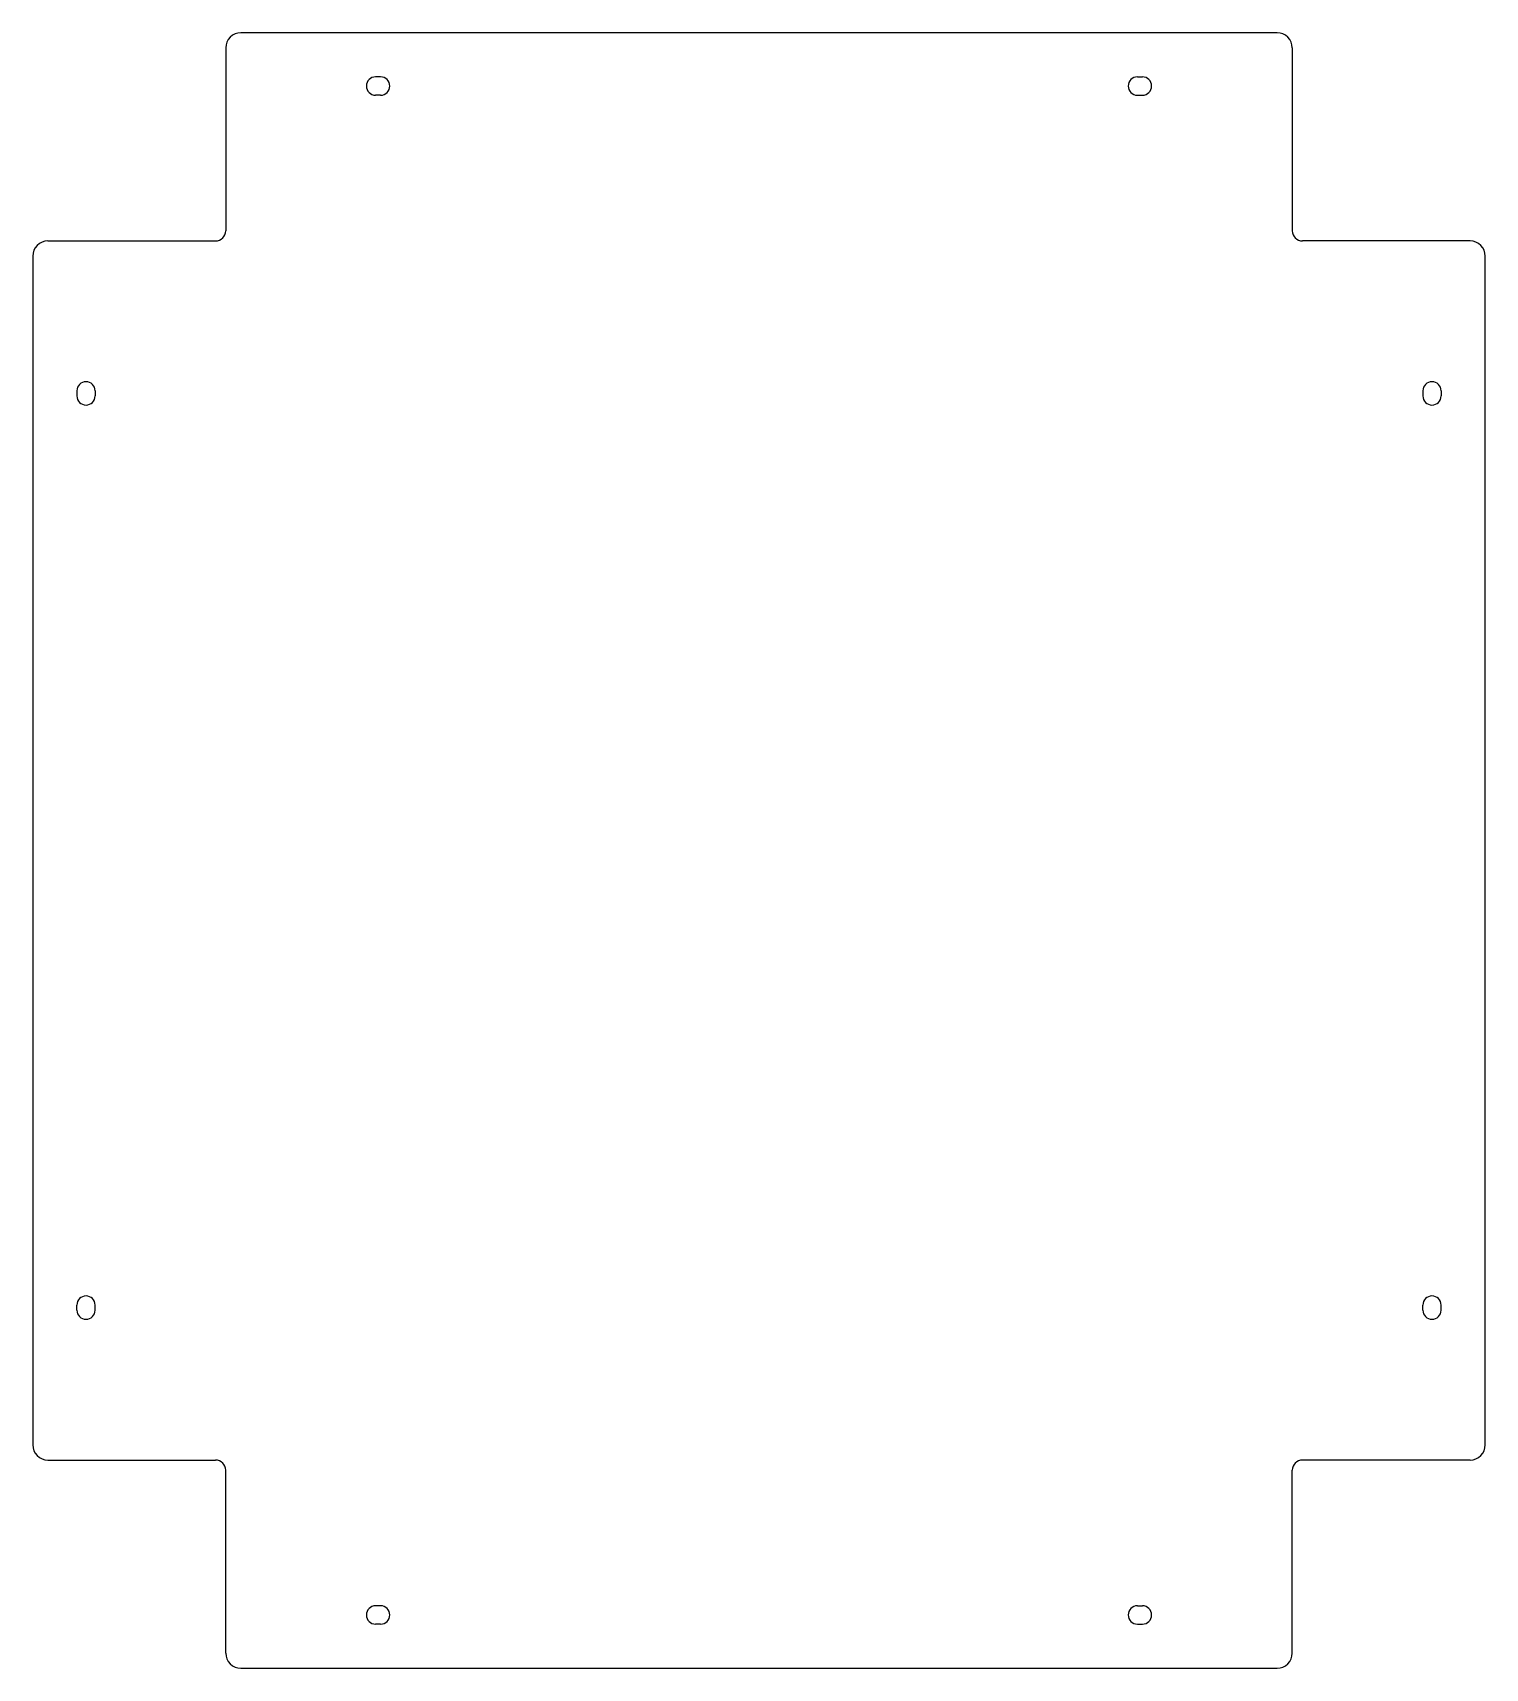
# Model space of a CAD drawing. Header units: millimetres. Extents: x -143 to 143, y -161 to 161.
import ezdxf

# ---------------------------------------------------------------- set-up
doc = ezdxf.new("R2010")
doc.units = ezdxf.units.MM

msp = doc.modelspace()

# ---------------------------------------------------------------- linework, layer by layer
at = {"color": 7, "linetype": 'Continuous', "lineweight": 25}
for p, q in [((-105, 158), (-105, 122)), ((102, 161), (-102, 161)), ((105, 158), (105, 122)), ((-74.5, 152.3), (-75.5, 152.3)), ((74.5, 152.3), (75.5, 152.3)), ((-74.5, 148.7), (-75.5, 148.7)), ((74.5, 148.7), (75.5, 148.7)), ((-140, 120), (-107, 120)), ((140, 120), (107, 120)), ((-143, 117), (-143, -117)), ((143, -117), (143, 117)), ((-134.3, 90.5), (-134.3, 89.5)), ((-130.7, 90.5), (-130.7, 89.5)), ((130.7, 90.5), (130.7, 89.5)), ((134.3, 90.5), (134.3, 89.5)), ((-134.3, -90.5), (-134.3, -89.5)), ((-130.7, -90.5), (-130.7, -89.5)), ((130.7, -90.5), (130.7, -89.5)), ((134.3, -90.5), (134.3, -89.5)), ((-140, -120), (-107, -120)), ((-105, -158), (-105, -122)), ((105, -158), (105, -122)), ((140, -120), (107, -120)), ((-74.5, -148.7), (-75.5, -148.7)), ((74.5, -148.7), (75.5, -148.7)), ((-74.5, -152.3), (-75.5, -152.3)), ((74.5, -152.3), (75.5, -152.3)), ((-102, -161), (102, -161))]:
    msp.add_line(p, q, dxfattribs=at)
for centre, radius, start, end in [((-102, 158), 3, 90, 180), ((102, 158), 3, 0, 90), ((-75.5, 150.5), 1.8, 90, 270), ((-74.5, 150.5), 1.8, 270, 90), ((74.5, 150.5), 1.8, 90, 270), ((75.5, 150.5), 1.8, 270, 90), ((-140, 117), 3, 90, 180), ((-107, 122), 2, 270, 0), ((107, 122), 2, 180, 270), ((140, 117), 3, 0, 90), ((-132.5, 90.5), 1.8, 0, 180), ((132.5, 90.5), 1.8, 0, 180), ((-132.5, 89.5), 1.8, 180, 0), ((132.5, 89.5), 1.8, 180, 0), ((-132.5, -89.5), 1.8, 0, 180), ((132.5, -89.5), 1.8, 0, 180), ((-132.5, -90.5), 1.8, 180, 0), ((132.5, -90.5), 1.8, 180, 0), ((-140, -117), 3, 180, 270), ((140, -117), 3, 270, 0), ((-107, -122), 2, 0, 90), ((107, -122), 2, 90, 180), ((-75.5, -150.5), 1.8, 90, 270), ((-74.5, -150.5), 1.8, 270, 90), ((74.5, -150.5), 1.8, 90, 270), ((75.5, -150.5), 1.8, 270, 90), ((-102, -158), 3, 180, 270), ((102, -158), 3, 270, 0)]:
    msp.add_arc(centre, radius, start, end, dxfattribs=at)

doc.saveas('drawing.dxf')
